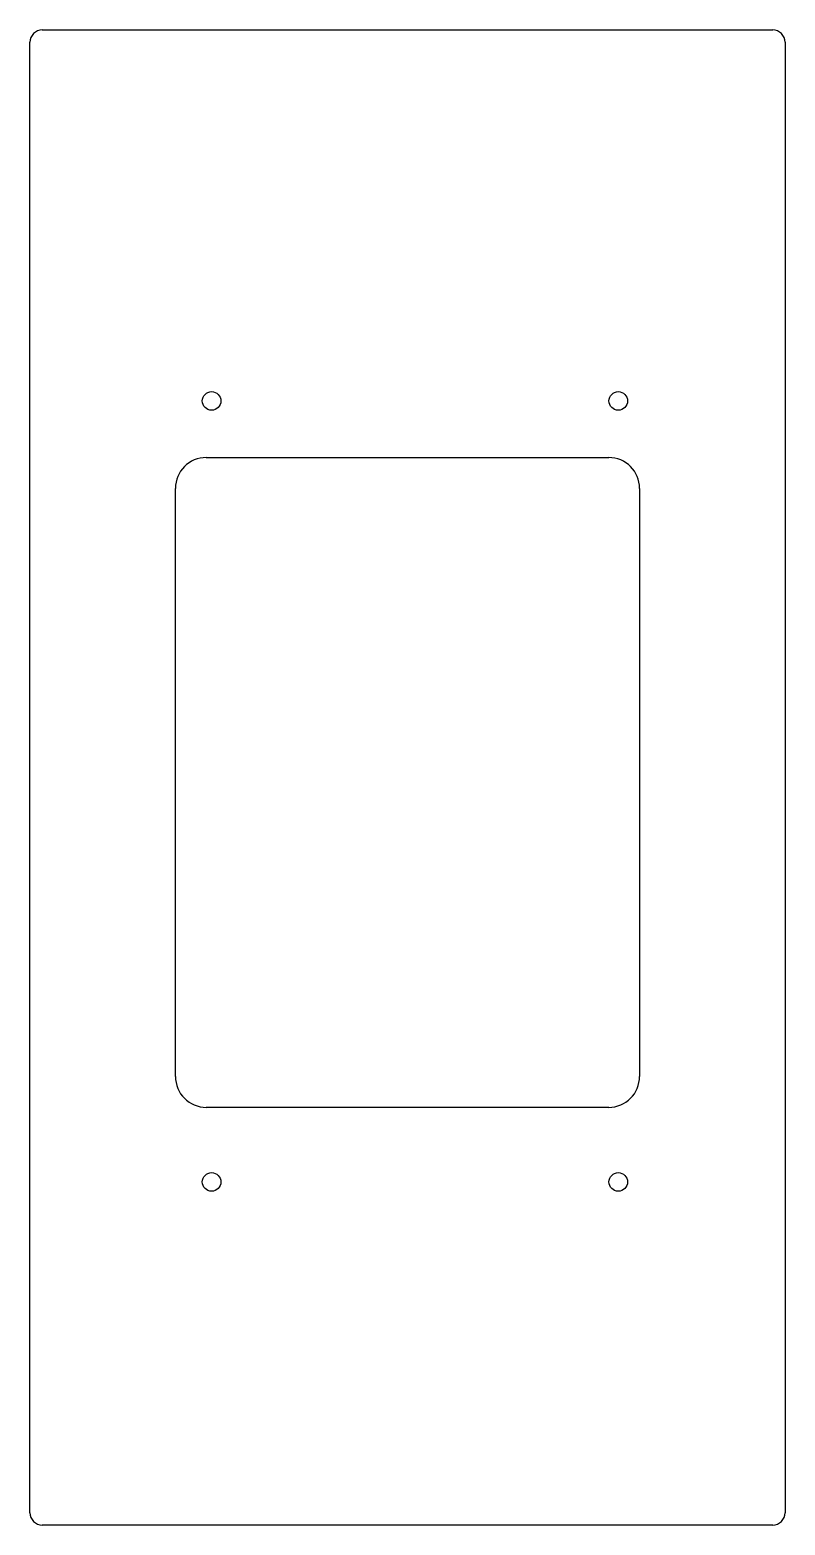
# Model space of a CAD drawing. Header units: millimetres. Extents: x -61 to 61, y 831 to 1072.
import ezdxf

# ---------------------------------------------------------------- set-up
doc = ezdxf.new("R2010")
doc.units = ezdxf.units.MM

msp = doc.modelspace()

# ---------------------------------------------------------------- linework, layer by layer
at = {"color": 7, "linetype": 'Continuous', "lineweight": 25}
for p, q in [((-61, 832.89), (-61, 1070.49)), ((-59, 1072.49), (59, 1072.49)), ((61, 1070.49), (61, 832.89)), ((-32.5, 1003.39), (32.5, 1003.39)), ((-37.5, 903.39), (-37.5, 998.39)), ((37.5, 998.39), (37.5, 903.39)), ((32.5, 898.39), (-32.5, 898.39)), ((59, 830.89), (-59, 830.89))]:
    msp.add_line(p, q, dxfattribs=at)
for centre in [(-31.65, 1012.54), (34.05, 1012.54), (-31.65, 886.34), (34.05, 886.34)]:
    msp.add_circle(centre, 1.5, dxfattribs=at)
for centre, radius, start, end in [((-59, 1070.49), 2, 90, 180), ((59, 1070.49), 2, 0, 90), ((-32.5, 998.39), 5, 90, 180), ((32.5, 998.39), 5, 0, 90), ((-32.5, 903.39), 5, 180, 270), ((32.5, 903.39), 5, 270, 0), ((-59, 832.89), 2, 180, 270), ((59, 832.89), 2, 270, 0)]:
    msp.add_arc(centre, radius, start, end, dxfattribs=at)

doc.saveas('drawing.dxf')
